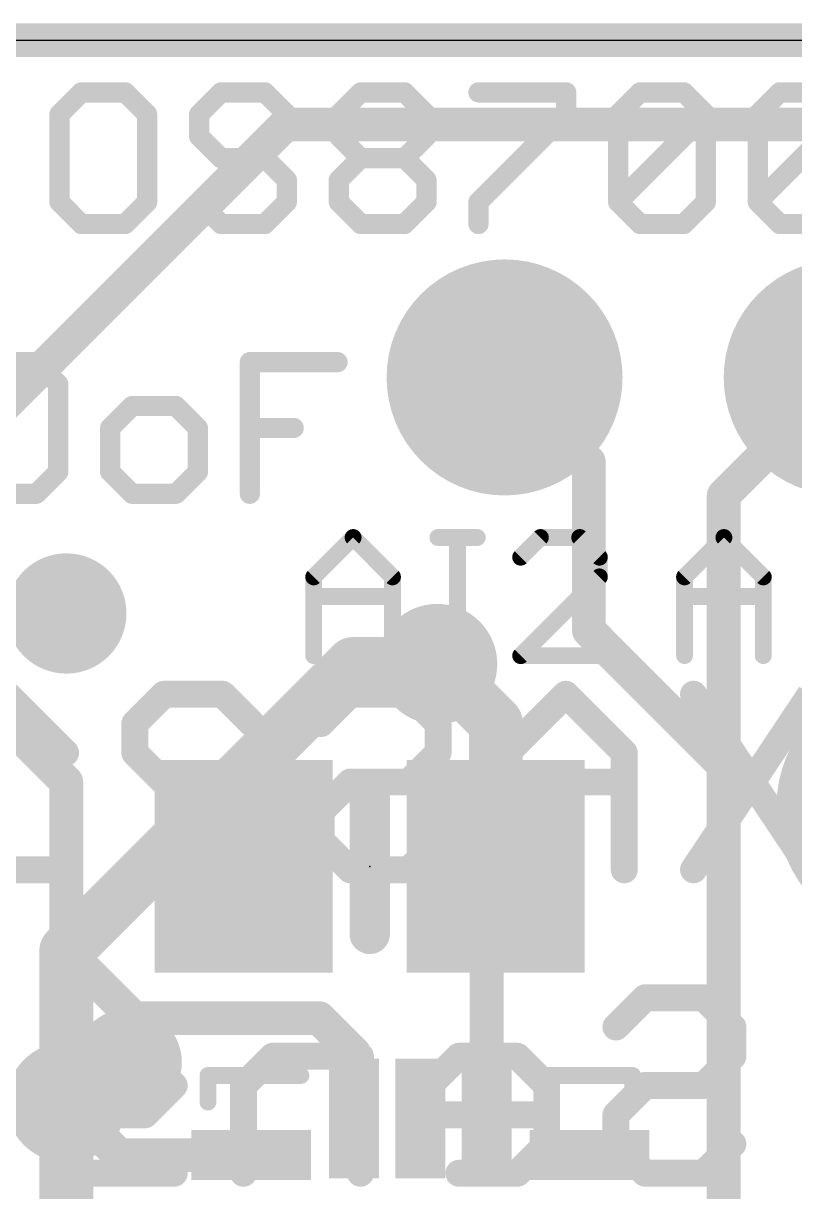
# Model space of a CAD drawing. Extents: x -0.1 to 28.1, y -0.1 to 20.4.
# Drawn here: x 6.53 to 12.35, y 11.65 to 20.45 of the extents above; entities that cross this region are included whole.
import ezdxf

# ---------------------------------------------------------------- set-up
doc = ezdxf.new("R2010")
doc.units = 0
for name, color, linetype in [('1', 12, 'CONTINUOUS'), ('16', 132, 'CONTINUOUS'), ('17', 110, 'CONTINUOUS'), ('18', 110, 'CONTINUOUS'), ('20', 53, 'CONTINUOUS'), ('21', 40, 'CONTINUOUS'), ('22', 6, 'CONTINUOUS'), ('23', 53, 'CONTINUOUS'), ('29', 253, 'CONTINUOUS')]:
    doc.layers.add(name, color=color, linetype=linetype)

# ---------------------------------------------------------------- blocks, each defined once
blk = doc.blocks.new('RECT')
blk.add_solid([(-0.5, -0.5), (0.5, -0.5), (-0.5, 0.5), (0.5, 0.5)])
blk = doc.blocks.new('ROUNDP')
at = {"const_width": 0.5}
blk.add_lwpolyline([(0, -0.25, 1), (0, 0.25, 1), (0, -0.25)], format="xyb", dxfattribs=at)
blk = doc.blocks.new('ROUNDV')
at = {"const_width": 0.5}
blk.add_lwpolyline([(0, -0.25, 1), (0, 0.25, 1), (0, -0.25)], format="xyb", dxfattribs=at)

msp = doc.modelspace()

# ---------------------------------------------------------------- linework, layer by layer
at = {"layer": '1'}
for points, const_width in [([(2.54, 20.32), (25.4, 20.32)], 0.254), ([(11.811, 16.891), (12.7, 17.78)], 0.254), ([(11.811, 11.176), (11.811, 16.891)], 0.254), ([(10.094, 15.179), (9.652, 15.621)], 0.4064), ([(6.858, 14.732), (6.223, 15.367)], 0.254), ([(10.094, 14.097), (10.094, 15.179)], 0.4064), ([(6.858, 13.462), (6.858, 14.732)], 0.254), ([(10.025, 12.197), (10.025, 14.097)], 0.254), ([(10.025, 14.097), (10.094, 14.097)], 0.254), ([(7.366, 12.954), (6.858, 13.462)], 0.254), ([(8.763, 12.954), (7.366, 12.954)], 0.254), ([(9.025, 12.692), (8.763, 12.954)], 0.254), ([(9.025, 12.197), (9.025, 12.692)], 0.254), ([(7.255, 11.922), (6.858, 12.319)], 0.254), ([(8.25, 11.922), (7.255, 11.922)], 0.254)]:
    msp.add_lwpolyline(points, dxfattribs=dict(at, const_width=const_width))
for points, const_width in [([(11.8745, 16.891, 1), (11.7475, 16.891)], 0.127), ([(11.7661, 16.9359, 1), (11.8559, 16.8461)], 0.127), ([(9.7238, 15.6928, 1), (9.5802, 15.5492)], 0.2032), ([(10.1956, 15.179, 1), (9.9924, 15.179)], 0.2032), ([(10.0222, 15.1072, 1), (10.1658, 15.2508)], 0.2032), ([(6.9215, 14.732, 1), (6.7945, 14.732)], 0.127), ([(6.8131, 14.6871, 1), (6.9029, 14.7769)], 0.127), ([(9.9924, 14.097, 1), (10.1956, 14.097)], 0.2032), ([(10.0885, 14.097, 1), (9.9615, 14.097)], 0.127), ([(10.025, 14.1605, 1), (10.025, 14.0335)], 0.127), ([(10.094, 14.0335, 1), (10.094, 14.1605)], 0.127), ([(6.9029, 13.5069, 1), (6.8131, 13.4171)], 0.127), ([(6.7945, 13.462, 1), (6.9215, 13.462)], 0.127), ([(7.366, 13.0175, 1), (7.366, 12.8905)], 0.127), ([(7.3211, 12.9091, 1), (7.4109, 12.9989)], 0.127), ([(8.8079, 12.9989, 1), (8.7181, 12.9091)], 0.127), ([(8.763, 12.8905, 1), (8.763, 13.0175)], 0.127), ([(9.0885, 12.692, 1), (8.9615, 12.692)], 0.127), ([(8.9801, 12.6471, 1), (9.0699, 12.7369)], 0.127), ([(6.9029, 12.3639, 1), (6.8131, 12.2741)], 0.127), ([(8.9615, 12.197, 1), (9.0885, 12.197)], 0.127), ([(9.9615, 12.197, 1), (10.0885, 12.197)], 0.127), ([(7.255, 11.9855, 1), (7.255, 11.8585)], 0.127), ([(7.2101, 11.8771, 1), (7.2999, 11.9669)], 0.127), ([(8.25, 11.8585, 1), (8.25, 11.9855)], 0.127)]:
    msp.add_lwpolyline(points, format="xyb", dxfattribs=dict(at, const_width=const_width))
at = {"layer": '16'}
for points, const_width in [([(2.54, 20.32), (25.4, 20.32)], 0.254), ([(8.509, 19.685), (3.302, 14.478)], 0.254), ([(8.509, 19.685), (19.05, 19.685)], 0.254), ([(10.795, 17.145), (10.16, 17.78)], 0.254), ([(10.795, 15.875), (10.795, 17.145)], 0.254), ([(11.811, 14.859), (10.795, 15.875)], 0.254), ([(9.017, 15.621), (6.858, 13.462)], 0.4064), ([(9.652, 15.621), (9.017, 15.621)], 0.4064), ([(11.811, 9.525), (11.811, 14.859)], 0.254), ([(6.858, 13.462), (6.858, 12.319)], 0.4064), ([(6.858, 11.049), (6.858, 12.319)], 0.4064), ([(6.858, 12.2186), (6.858, 12.319)], 0.254)]:
    msp.add_lwpolyline(points, dxfattribs=dict(at, const_width=const_width))
for points, const_width in [([(8.509, 19.7485, 1), (8.509, 19.6215)], 0.127), ([(8.5539, 19.6401, 1), (8.4641, 19.7299)], 0.127), ([(10.2049, 17.8249, 1), (10.1151, 17.7351)], 0.127), ([(10.8585, 17.145, 1), (10.7315, 17.145)], 0.127), ([(10.7501, 17.1001, 1), (10.8399, 17.1899)], 0.127), ([(10.8399, 15.9199, 1), (10.7501, 15.8301)], 0.127), ([(10.7315, 15.875, 1), (10.8585, 15.875)], 0.127), ([(9.017, 15.7226, 1), (9.017, 15.5194)], 0.2032), ([(9.0888, 15.5492, 1), (8.9452, 15.6928)], 0.2032), ([(9.652, 15.5194, 1), (9.652, 15.7226)], 0.2032), ([(11.8745, 14.859, 1), (11.7475, 14.859)], 0.127), ([(11.7661, 14.8141, 1), (11.8559, 14.9039)], 0.127), ([(6.9596, 13.462, 1), (6.7564, 13.462)], 0.2032), ([(6.7862, 13.5338, 1), (6.9298, 13.3902)], 0.2032), ([(6.9596, 12.319, 1), (6.7564, 12.319)], 0.2032), ([(6.7564, 12.319, 1), (6.9596, 12.319)], 0.2032), ([(6.9215, 12.319, 1), (6.7945, 12.319)], 0.127), ([(6.7945, 12.2186, 1), (6.9215, 12.2186)], 0.127)]:
    msp.add_lwpolyline(points, format="xyb", dxfattribs=dict(at, const_width=const_width))
at = {"layer": '20'}
msp.add_line((2.54, 20.32), (25.4, 20.32), dxfattribs=at)
at = {"layer": '21'}
for points, const_width in [([(6.9712, 19.9271), (6.806, 19.7619)], 0.1524), ([(7.3017, 19.9271), (6.9712, 19.9271)], 0.1524), ([(7.4669, 19.7619), (7.3017, 19.9271)], 0.1524), ([(8.0237, 19.9271), (7.8584, 19.7619)], 0.1524), ([(8.3542, 19.9271), (8.0237, 19.9271)], 0.1524), ([(8.5194, 19.7619), (8.3542, 19.9271)], 0.1524), ([(8.9109, 19.7619), (9.0761, 19.9271)], 0.1524), ([(9.0761, 19.9271), (9.4066, 19.9271)], 0.1524), ([(9.4066, 19.9271), (9.5719, 19.7619)], 0.1524), ([(9.9634, 19.9271), (10.6243, 19.9271)], 0.1524), ([(10.6243, 19.9271), (10.6243, 19.7619)], 0.1524), ([(11.0158, 19.7619), (11.1811, 19.9271)], 0.1524), ([(11.1811, 19.9271), (11.5115, 19.9271)], 0.1524), ([(11.5115, 19.9271), (11.6768, 19.7619)], 0.1524), ([(12.0683, 19.7619), (12.2335, 19.9271)], 0.1524), ([(12.2335, 19.9271), (12.564, 19.9271)], 0.1524), ([(6.806, 19.7619), (6.806, 19.1009)], 0.1524), ([(7.4669, 19.1009), (7.4669, 19.7619)], 0.1524), ([(7.8584, 19.7619), (7.8584, 19.5967)], 0.1524), ([(8.9109, 19.5967), (8.9109, 19.7619)], 0.1524), ([(9.5719, 19.7619), (9.5719, 19.5967)], 0.1524), ([(10.6243, 19.7619), (9.9634, 19.1009)], 0.1524), ([(11.0158, 19.1009), (11.0158, 19.7619)], 0.1524), ([(11.0158, 19.1009), (11.6768, 19.7619)], 0.1524), ([(11.6768, 19.7619), (11.6768, 19.1009)], 0.1524), ([(12.0683, 19.1009), (12.0683, 19.7619)], 0.1524), ([(12.0683, 19.1009), (12.7292, 19.7619)], 0.1524), ([(7.8584, 19.5967), (8.0237, 19.4314)], 0.1524), ([(9.0761, 19.4314), (8.9109, 19.5967)], 0.1524), ([(9.5719, 19.5967), (9.4066, 19.4314)], 0.1524), ([(8.0237, 19.4314), (8.3542, 19.4314)], 0.1524), ([(8.3542, 19.4314), (8.5194, 19.2662)], 0.1524), ([(8.9109, 19.2662), (9.0761, 19.4314)], 0.1524), ([(9.0761, 19.4314), (9.4066, 19.4314)], 0.1524), ([(9.4066, 19.4314), (9.5719, 19.2662)], 0.1524), ([(8.5194, 19.2662), (8.5194, 19.1009)], 0.1524), ([(8.9109, 19.1009), (8.9109, 19.2662)], 0.1524), ([(9.5719, 19.2662), (9.5719, 19.1009)], 0.1524), ([(6.806, 19.1009), (6.9712, 18.9357)], 0.1524), ([(7.3017, 18.9357), (7.4669, 19.1009)], 0.1524), ([(8.0237, 18.9357), (7.8584, 19.1009)], 0.1524), ([(8.5194, 19.1009), (8.3542, 18.9357)], 0.1524), ([(9.0761, 18.9357), (8.9109, 19.1009)], 0.1524), ([(9.5719, 19.1009), (9.4066, 18.9357)], 0.1524), ([(9.9634, 19.1009), (9.9634, 18.9357)], 0.1524), ([(11.1811, 18.9357), (11.0158, 19.1009)], 0.1524), ([(11.6768, 19.1009), (11.5115, 18.9357)], 0.1524), ([(12.2335, 18.9357), (12.0683, 19.1009)], 0.1524), ([(6.9712, 18.9357), (7.3017, 18.9357)], 0.1524), ([(8.3542, 18.9357), (8.0237, 18.9357)], 0.1524), ([(9.4066, 18.9357), (9.0761, 18.9357)], 0.1524), ([(11.5115, 18.9357), (11.1811, 18.9357)], 0.1524), ([(12.564, 18.9357), (12.2335, 18.9357)], 0.1524), ([(6.6315, 17.8951), (6.1357, 17.8951)], 0.1524), ([(6.7967, 17.7299), (6.6315, 17.8951)], 0.1524), ([(8.2407, 16.9037), (8.2407, 17.8951)], 0.1524), ([(8.2407, 17.8951), (8.9016, 17.8951)], 0.1524), ([(6.7967, 17.0689), (6.7967, 17.7299)], 0.1524), ([(7.3534, 17.5647), (7.1882, 17.3994)], 0.1524), ([(7.6839, 17.5647), (7.3534, 17.5647)], 0.1524), ([(7.8492, 17.3994), (7.6839, 17.5647)], 0.1524), ([(7.1882, 17.3994), (7.1882, 17.0689)], 0.1524), ([(7.8492, 17.0689), (7.8492, 17.3994)], 0.1524), ([(8.2407, 17.3994), (8.5711, 17.3994)], 0.1524), ([(6.6315, 16.9037), (6.7967, 17.0689)], 0.1524), ([(7.1882, 17.0689), (7.3534, 16.9037)], 0.1524), ([(7.6839, 16.9037), (7.8492, 17.0689)], 0.1524), ([(6.1357, 16.9037), (6.6315, 16.9037)], 0.1524), ([(7.3534, 16.9037), (7.6839, 16.9037)], 0.1524), ([(8.7221, 16.2777), (9.0187, 16.5743)], 0.127), ([(9.0187, 16.5743), (9.3153, 16.2777)], 0.127), ([(9.6577, 16.5743), (9.9542, 16.5743)], 0.127), ([(9.806, 15.6845), (9.806, 16.5743)], 0.127), ([(10.4296, 16.5743), (10.2813, 16.426)], 0.127), ([(10.7262, 16.5743), (10.4296, 16.5743)], 0.127), ([(10.8745, 16.426), (10.7262, 16.5743)], 0.127), ([(11.5161, 16.2777), (11.8127, 16.5743)], 0.127), ([(11.8127, 16.5743), (12.1093, 16.2777)], 0.127), ([(10.8745, 16.2777), (10.8745, 16.426)], 0.127), ([(8.7221, 15.6845), (8.7221, 16.2777)], 0.127), ([(9.3153, 16.2777), (9.3153, 15.6845)], 0.127), ([(10.2813, 15.6845), (10.8745, 16.2777)], 0.127), ([(11.5161, 15.6845), (11.5161, 16.2777)], 0.127), ([(12.1093, 16.2777), (12.1093, 15.6845)], 0.127), ([(8.7221, 16.1294), (9.3153, 16.1294)], 0.127), ([(11.5161, 16.1294), (12.1093, 16.1294)], 0.127), ([(9.6577, 15.6845), (9.9542, 15.6845)], 0.127), ([(10.8745, 15.6845), (10.2813, 15.6845)], 0.127), ([(9.144, 13.589), (9.144, 14.605)], 0.3048), ([(7.925, 12.322), (7.925, 12.522)], 0.127), ([(7.925, 12.522), (8.625, 12.522)], 0.127), ([(10.425, 12.522), (11.125, 12.522)], 0.127), ([(11.125, 12.522), (11.125, 12.322)], 0.127)]:
    msp.add_lwpolyline(points, dxfattribs=dict(at, const_width=const_width))
for points, const_width in [([(6.9712, 19.9652, 1), (6.9712, 19.889)], 0.0762), ([(6.9982, 19.9002, 1), (6.9443, 19.9541)], 0.0762), ([(7.3286, 19.9541, 1), (7.2748, 19.9002)], 0.0762), ([(7.3017, 19.889, 1), (7.3017, 19.9652)], 0.0762), ([(8.0237, 19.9652, 1), (8.0237, 19.889)], 0.0762), ([(8.0506, 19.9002, 1), (7.9967, 19.9541)], 0.0762), ([(8.3811, 19.9541, 1), (8.3272, 19.9002)], 0.0762), ([(8.3542, 19.889, 1), (8.3542, 19.9652)], 0.0762), ([(9.0761, 19.9652, 1), (9.0761, 19.889)], 0.0762), ([(9.1031, 19.9002, 1), (9.0492, 19.9541)], 0.0762), ([(9.4336, 19.9541, 1), (9.3797, 19.9002)], 0.0762), ([(9.4066, 19.889, 1), (9.4066, 19.9652)], 0.0762), ([(9.9634, 19.9652, 1), (9.9634, 19.889)], 0.0762), ([(10.6624, 19.9271, 1), (10.5862, 19.9271)], 0.0762), ([(10.6243, 19.889, 1), (10.6243, 19.9652)], 0.0762), ([(11.1811, 19.9652, 1), (11.1811, 19.889)], 0.0762), ([(11.208, 19.9002, 1), (11.1541, 19.9541)], 0.0762), ([(11.5385, 19.9541, 1), (11.4846, 19.9002)], 0.0762), ([(11.5115, 19.889, 1), (11.5115, 19.9652)], 0.0762), ([(12.2335, 19.9652, 1), (12.2335, 19.889)], 0.0762), ([(12.2605, 19.9002, 1), (12.2066, 19.9541)], 0.0762), ([(6.8441, 19.7619, 1), (6.7679, 19.7619)], 0.0762), ([(6.779, 19.7888, 1), (6.8329, 19.735)], 0.0762), ([(7.505, 19.7619, 1), (7.4288, 19.7619)], 0.0762), ([(7.44, 19.735, 1), (7.4939, 19.7888)], 0.0762), ([(7.8965, 19.7619, 1), (7.8203, 19.7619)], 0.0762), ([(7.8315, 19.7888, 1), (7.8854, 19.735)], 0.0762), ([(8.4925, 19.735, 1), (8.5463, 19.7888)], 0.0762), ([(8.949, 19.7619, 1), (8.8728, 19.7619)], 0.0762), ([(8.884, 19.7888, 1), (8.9378, 19.735)], 0.0762), ([(9.61, 19.7619, 1), (9.5338, 19.7619)], 0.0762), ([(9.5449, 19.735, 1), (9.5988, 19.7888)], 0.0762), ([(10.5862, 19.7619, 1), (10.6624, 19.7619)], 0.0762), ([(10.6513, 19.735, 1), (10.5974, 19.7888)], 0.0762), ([(11.0539, 19.7619, 1), (10.9777, 19.7619)], 0.0762), ([(10.9889, 19.7888, 1), (11.0428, 19.735)], 0.0762), ([(11.7149, 19.7619, 1), (11.6387, 19.7619)], 0.0762), ([(11.7037, 19.735, 1), (11.6498, 19.7888)], 0.0762), ([(11.6498, 19.735, 1), (11.7037, 19.7888)], 0.0762), ([(12.1064, 19.7619, 1), (12.0302, 19.7619)], 0.0762), ([(12.0413, 19.7888, 1), (12.0952, 19.735)], 0.0762), ([(7.8854, 19.6236, 1), (7.8315, 19.5697)], 0.0762), ([(7.8203, 19.5967, 1), (7.8965, 19.5967)], 0.0762), ([(8.9378, 19.6236, 1), (8.884, 19.5697)], 0.0762), ([(8.8728, 19.5967, 1), (8.949, 19.5967)], 0.0762), ([(9.5338, 19.5967, 1), (9.61, 19.5967)], 0.0762), ([(9.5988, 19.5697, 1), (9.5449, 19.6236)], 0.0762), ([(8.0237, 19.4695, 1), (8.0237, 19.3933)], 0.0762), ([(7.9967, 19.4045, 1), (8.0506, 19.4584)], 0.0762), ([(8.3811, 19.4584, 1), (8.3272, 19.4045)], 0.0762), ([(8.3542, 19.3933, 1), (8.3542, 19.4695)], 0.0762), ([(9.0761, 19.4695, 1), (9.0761, 19.3933)], 0.0762), ([(9.1031, 19.4045, 1), (9.0492, 19.4584)], 0.0762), ([(9.0492, 19.4045, 1), (9.1031, 19.4584)], 0.0762), ([(9.4336, 19.4584, 1), (9.3797, 19.4045)], 0.0762), ([(9.3797, 19.4584, 1), (9.4336, 19.4045)], 0.0762), ([(9.4066, 19.3933, 1), (9.4066, 19.4695)], 0.0762), ([(8.5575, 19.2662, 1), (8.4813, 19.2662)], 0.0762), ([(8.4925, 19.2392, 1), (8.5463, 19.2931)], 0.0762), ([(8.949, 19.2662, 1), (8.8728, 19.2662)], 0.0762), ([(8.884, 19.2931, 1), (8.9378, 19.2392)], 0.0762), ([(9.61, 19.2662, 1), (9.5338, 19.2662)], 0.0762), ([(9.5449, 19.2392, 1), (9.5988, 19.2931)], 0.0762), ([(6.8329, 19.1279, 1), (6.779, 19.074)], 0.0762), ([(6.7679, 19.1009, 1), (6.8441, 19.1009)], 0.0762), ([(7.4288, 19.1009, 1), (7.505, 19.1009)], 0.0762), ([(7.4939, 19.074, 1), (7.44, 19.1279)], 0.0762), ([(7.8854, 19.1279, 1), (7.8315, 19.074)], 0.0762), ([(8.4813, 19.1009, 1), (8.5575, 19.1009)], 0.0762), ([(8.5463, 19.074, 1), (8.4925, 19.1279)], 0.0762), ([(8.9378, 19.1279, 1), (8.884, 19.074)], 0.0762), ([(8.8728, 19.1009, 1), (8.949, 19.1009)], 0.0762), ([(9.5338, 19.1009, 1), (9.61, 19.1009)], 0.0762), ([(9.5988, 19.074, 1), (9.5449, 19.1279)], 0.0762), ([(9.9364, 19.1279, 1), (9.9903, 19.074)], 0.0762), ([(10.0015, 19.1009, 1), (9.9253, 19.1009)], 0.0762), ([(11.0428, 19.1279, 1), (10.9889, 19.074)], 0.0762), ([(10.9889, 19.1279, 1), (11.0428, 19.074)], 0.0762), ([(10.9777, 19.1009, 1), (11.0539, 19.1009)], 0.0762), ([(11.6387, 19.1009, 1), (11.7149, 19.1009)], 0.0762), ([(11.7037, 19.074, 1), (11.6498, 19.1279)], 0.0762), ([(12.0952, 19.1279, 1), (12.0413, 19.074)], 0.0762), ([(12.0413, 19.1279, 1), (12.0952, 19.074)], 0.0762), ([(12.0302, 19.1009, 1), (12.1064, 19.1009)], 0.0762), ([(6.9712, 18.9738, 1), (6.9712, 18.8976)], 0.0762), ([(7.3017, 18.8976, 1), (7.3017, 18.9738)], 0.0762), ([(8.0237, 18.9738, 1), (8.0237, 18.8976)], 0.0762), ([(8.3542, 18.8976, 1), (8.3542, 18.9738)], 0.0762), ([(9.0761, 18.9738, 1), (9.0761, 18.8976)], 0.0762), ([(9.4066, 18.8976, 1), (9.4066, 18.9738)], 0.0762), ([(11.1811, 18.9738, 1), (11.1811, 18.8976)], 0.0762), ([(11.5115, 18.8976, 1), (11.5115, 18.9738)], 0.0762), ([(12.2335, 18.9738, 1), (12.2335, 18.8976)], 0.0762), ([(6.9443, 18.9088, 1), (6.9982, 18.9626)], 0.0762), ([(7.2748, 18.9626, 1), (7.3286, 18.9088)], 0.0762), ([(7.9967, 18.9088, 1), (8.0506, 18.9626)], 0.0762), ([(8.3272, 18.9626, 1), (8.3811, 18.9088)], 0.0762), ([(9.0492, 18.9088, 1), (9.1031, 18.9626)], 0.0762), ([(9.3797, 18.9626, 1), (9.4336, 18.9088)], 0.0762), ([(9.9253, 18.9357, 1), (10.0015, 18.9357)], 0.0762), ([(11.1541, 18.9088, 1), (11.208, 18.9626)], 0.0762), ([(11.4846, 18.9626, 1), (11.5385, 18.9088)], 0.0762), ([(12.2066, 18.9088, 1), (12.2605, 18.9626)], 0.0762), ([(6.6584, 17.9221, 1), (6.6045, 17.8682)], 0.0762), ([(6.6315, 17.857, 1), (6.6315, 17.9332)], 0.0762), ([(8.2788, 17.8951, 1), (8.2026, 17.8951)], 0.0762), ([(8.2407, 17.9332, 1), (8.2407, 17.857)], 0.0762), ([(8.9016, 17.857, 1), (8.9016, 17.9332)], 0.0762), ([(6.8348, 17.7299, 1), (6.7586, 17.7299)], 0.0762), ([(6.7698, 17.703, 1), (6.8236, 17.7568)], 0.0762), ([(7.3534, 17.6028, 1), (7.3534, 17.5266)], 0.0762), ([(7.3804, 17.5377, 1), (7.3265, 17.5916)], 0.0762), ([(7.7109, 17.5916, 1), (7.657, 17.5377)], 0.0762), ([(7.6839, 17.5266, 1), (7.6839, 17.6028)], 0.0762), ([(7.2263, 17.3994, 1), (7.1501, 17.3994)], 0.0762), ([(7.1613, 17.4264, 1), (7.2151, 17.3725)], 0.0762), ([(7.8873, 17.3994, 1), (7.8111, 17.3994)], 0.0762), ([(7.8222, 17.3725, 1), (7.8761, 17.4264)], 0.0762), ([(8.2407, 17.4375, 1), (8.2407, 17.3613)], 0.0762), ([(8.5711, 17.3613, 1), (8.5711, 17.4375)], 0.0762), ([(6.7586, 17.0689, 1), (6.8348, 17.0689)], 0.0762), ([(6.8236, 17.042, 1), (6.7698, 17.0959)], 0.0762), ([(7.2151, 17.0959, 1), (7.1613, 17.042)], 0.0762), ([(7.1501, 17.0689, 1), (7.2263, 17.0689)], 0.0762), ([(7.8111, 17.0689, 1), (7.8873, 17.0689)], 0.0762), ([(7.8761, 17.042, 1), (7.8222, 17.0959)], 0.0762), ([(6.6045, 16.9306, 1), (6.6584, 16.8768)], 0.0762), ([(6.6315, 16.8656, 1), (6.6315, 16.9418)], 0.0762), ([(7.3534, 16.9418, 1), (7.3534, 16.8656)], 0.0762), ([(7.3265, 16.8768, 1), (7.3804, 16.9306)], 0.0762), ([(7.657, 16.9306, 1), (7.7109, 16.8768)], 0.0762), ([(7.6839, 16.8656, 1), (7.6839, 16.9418)], 0.0762), ([(8.2026, 16.9037, 1), (8.2788, 16.9037)], 0.0762), ([(9.0412, 16.5967, 1), (8.9963, 16.5518)], 0.0635), ([(9.0412, 16.5518, 1), (8.9963, 16.5967)], 0.0635), ([(9.6577, 16.606, 1), (9.6577, 16.5425)], 0.0635), ([(9.8377, 16.5743, 1), (9.7742, 16.5743)], 0.0635), ([(9.9542, 16.5425, 1), (9.9542, 16.606)], 0.0635), ([(10.4296, 16.606, 1), (10.4296, 16.5425)], 0.0635), ([(10.4521, 16.5518, 1), (10.4072, 16.5967)], 0.0635), ([(10.7487, 16.5967, 1), (10.7038, 16.5518)], 0.0635), ([(10.7262, 16.5425, 1), (10.7262, 16.606)], 0.0635), ([(11.8352, 16.5967, 1), (11.7903, 16.5518)], 0.0635), ([(11.8352, 16.5518, 1), (11.7903, 16.5967)], 0.0635), ([(10.2589, 16.4484, 1), (10.3038, 16.4035)], 0.0635), ([(10.9063, 16.426, 1), (10.8428, 16.426)], 0.0635), ([(10.8521, 16.4035, 1), (10.897, 16.4484)], 0.0635), ([(8.7539, 16.2777, 1), (8.6904, 16.2777)], 0.0635), ([(8.6997, 16.3001, 1), (8.7446, 16.2552)], 0.0635), ([(9.3471, 16.2777, 1), (9.2836, 16.2777)], 0.0635), ([(9.2929, 16.2552, 1), (9.3378, 16.3001)], 0.0635), ([(10.8428, 16.2777, 1), (10.9063, 16.2777)], 0.0635), ([(10.897, 16.2552, 1), (10.8521, 16.3001)], 0.0635), ([(11.5479, 16.2777, 1), (11.4844, 16.2777)], 0.0635), ([(11.4937, 16.3001, 1), (11.5386, 16.2552)], 0.0635), ([(12.1411, 16.2777, 1), (12.0776, 16.2777)], 0.0635), ([(12.0869, 16.2552, 1), (12.1318, 16.3001)], 0.0635), ([(8.7221, 16.1611, 1), (8.7221, 16.0976)], 0.0635), ([(9.3153, 16.0976, 1), (9.3153, 16.1611)], 0.0635), ([(11.5161, 16.1611, 1), (11.5161, 16.0976)], 0.0635), ([(12.1093, 16.0976, 1), (12.1093, 16.1611)], 0.0635), ([(8.6904, 15.6845, 1), (8.7539, 15.6845)], 0.0635), ([(9.2836, 15.6845, 1), (9.3471, 15.6845)], 0.0635), ([(9.6577, 15.7163, 1), (9.6577, 15.6527)], 0.0635), ([(9.7742, 15.6845, 1), (9.8377, 15.6845)], 0.0635), ([(9.9542, 15.6527, 1), (9.9542, 15.7163)], 0.0635), ([(10.2813, 15.7163, 1), (10.2813, 15.6527)], 0.0635), ([(10.2589, 15.707, 1), (10.3038, 15.662)], 0.0635), ([(10.8745, 15.6527, 1), (10.8745, 15.7163)], 0.0635), ([(11.4844, 15.6845, 1), (11.5479, 15.6845)], 0.0635), ([(12.0776, 15.6845, 1), (12.1411, 15.6845)], 0.0635), ([(9.2202, 14.605, 1), (9.0678, 14.605)], 0.1524), ([(9.0678, 13.589, 1), (9.2202, 13.589)], 0.1524), ([(7.325, 12.422, 1), (7.325, 12.822, 1), (7.325, 12.422)], 0.4064), ([(7.925, 12.5538, 1), (7.925, 12.4902)], 0.0635), ([(7.9568, 12.522, 1), (7.8933, 12.522)], 0.0635), ([(8.625, 12.4902, 1), (8.625, 12.5538)], 0.0635), ([(10.425, 12.5538, 1), (10.425, 12.4902)], 0.0635), ([(11.1568, 12.522, 1), (11.0932, 12.522)], 0.0635), ([(11.125, 12.4902, 1), (11.125, 12.5538)], 0.0635), ([(7.8933, 12.322, 1), (7.9568, 12.322)], 0.0635), ([(11.0932, 12.322, 1), (11.1568, 12.322)], 0.0635)]:
    msp.add_lwpolyline(points, format="xyb", dxfattribs=dict(at, const_width=const_width))
at = {"layer": '22', "const_width": 0.2032}
for points in [[(6.852, 14.9529), (6.4114, 15.3935)], [(7.374, 15.1732), (7.5943, 15.3935)], [(7.5943, 15.3935), (8.035, 15.3935)], [(8.035, 15.3935), (8.2553, 15.1732)], [(8.7773, 15.1732), (8.9976, 15.3935)], [(8.9976, 15.3935), (9.4383, 15.3935)], [(9.4383, 15.3935), (9.6586, 15.1732)], [(10.6212, 15.3935), (10.1806, 14.9529)], [(11.0619, 14.9529), (10.6212, 15.3935)], [(12.4651, 15.3935), (11.5838, 14.0716)], [(11.5838, 15.3935), (12.4651, 14.0716)], [(7.374, 14.9529), (7.374, 15.1732)], [(9.6586, 15.1732), (9.6586, 14.9529)], [(8.2553, 14.0716), (7.374, 14.9529)], [(9.6586, 14.9529), (9.4383, 14.7326)], [(10.1806, 14.9529), (10.1806, 14.0716)], [(11.0619, 14.0716), (11.0619, 14.9529)], [(8.9976, 14.7326), (8.7773, 14.5122)], [(9.4383, 14.7326), (8.9976, 14.7326)], [(11.0619, 14.7326), (10.1806, 14.7326)], [(8.7773, 14.5122), (8.7773, 14.2919)], [(8.7773, 14.2919), (8.9976, 14.0716)], [(9.4383, 14.0716), (9.6586, 14.2919)], [(6.852, 14.0716), (5.9707, 14.0716)], [(7.374, 14.0716), (8.2553, 14.0716)], [(8.9976, 14.0716), (9.4383, 14.0716)], [(10.9991, 12.8872), (11.2195, 13.1075)], [(11.2195, 13.1075), (11.6601, 13.1075)], [(11.6601, 13.1075), (11.8804, 12.8872)], [(11.8804, 12.8872), (11.8804, 12.6669)], [(7.4503, 12.6669), (6.7893, 12.6669)], [(7.6706, 12.4466), (7.4503, 12.6669)], [(8.4129, 12.6669), (8.1926, 12.4466)], [(9.0739, 12.6669), (8.4129, 12.6669)], [(9.0739, 11.7856), (9.0739, 12.6669)], [(9.8162, 12.6669), (9.5959, 12.4466)], [(10.2568, 12.6669), (9.8162, 12.6669)], [(10.4772, 12.4466), (10.2568, 12.6669)], [(11.8804, 12.6669), (11.6601, 12.4466)], [(7.4503, 12.2262), (7.6706, 12.4466)], [(8.1926, 12.4466), (8.1926, 11.7856)], [(9.5959, 12.4466), (9.5959, 12.2262)], [(10.4772, 12.0059), (10.4772, 12.4466)], [(11.2195, 12.4466), (10.9991, 12.2262)], [(11.6601, 12.4466), (11.2195, 12.4466)], [(6.7893, 12.0059), (7.0096, 12.2262)], [(7.0096, 12.2262), (7.4503, 12.2262)], [(9.5959, 12.2262), (10.4772, 12.2262)], [(10.9991, 12.2262), (10.9991, 12.0059)], [(7.0096, 11.7856), (6.7893, 12.0059)], [(10.2568, 11.7856), (10.4772, 12.0059)], [(10.9991, 12.0059), (11.2195, 11.7856)], [(11.6601, 11.7856), (11.8804, 12.0059)], [(7.6706, 11.7856), (7.0096, 11.7856)], [(9.8162, 11.7856), (10.2568, 11.7856)], [(11.2195, 11.7856), (11.6601, 11.7856)]]:
    msp.add_lwpolyline(points, dxfattribs=at)
at = {"layer": '22', "const_width": 0.1016}
for points in [[(7.5943, 15.4443, 1), (7.5943, 15.3427)], [(7.6303, 15.3576, 1), (7.5584, 15.4294)], [(8.0709, 15.4294, 1), (7.9991, 15.3576)], [(8.035, 15.3427, 1), (8.035, 15.4443)], [(8.9976, 15.4443, 1), (8.9976, 15.3427)], [(9.0335, 15.3576, 1), (8.9617, 15.4294)], [(9.4742, 15.4294, 1), (9.4023, 15.3576)], [(9.4383, 15.3427, 1), (9.4383, 15.4443)], [(10.6571, 15.4294, 1), (10.5853, 15.3576)], [(10.6571, 15.3576, 1), (10.5853, 15.4294)], [(11.6261, 15.4217, 1), (11.5416, 15.3653)], [(7.4248, 15.1732, 1), (7.3232, 15.1732)], [(7.3381, 15.2091, 1), (7.4099, 15.1373)], [(8.2194, 15.1373, 1), (8.2912, 15.2091)], [(8.7414, 15.2091, 1), (8.8132, 15.1373)], [(9.7094, 15.1732, 1), (9.6078, 15.1732)], [(9.6227, 15.1373, 1), (9.6945, 15.2091)], [(7.4099, 14.9888, 1), (7.3381, 14.917)], [(9.6945, 14.917, 1), (9.6227, 14.9888)], [(10.2314, 14.9529, 1), (10.1298, 14.9529)], [(11.1127, 14.9529, 1), (11.0111, 14.9529)], [(6.8161, 14.917, 1), (6.8879, 14.9888)], [(7.3232, 14.9529, 1), (7.4248, 14.9529)], [(9.6078, 14.9529, 1), (9.7094, 14.9529)], [(10.1446, 14.9888, 1), (10.2165, 14.917)], [(11.0259, 14.917, 1), (11.0978, 14.9888)], [(8.9976, 14.7834, 1), (8.9976, 14.6818)], [(9.0335, 14.6966, 1), (8.9617, 14.7685)], [(9.4023, 14.7685, 1), (9.4742, 14.6966)], [(9.4383, 14.6818, 1), (9.4383, 14.7834)], [(10.1806, 14.7834, 1), (10.1806, 14.6818)], [(11.0619, 14.6818, 1), (11.0619, 14.7834)], [(8.8281, 14.5122, 1), (8.7265, 14.5122)], [(8.7414, 14.5482, 1), (8.8132, 14.4763)], [(8.8132, 14.3278, 1), (8.7414, 14.256)], [(9.6945, 14.256, 1), (9.6227, 14.3278)], [(8.7265, 14.2919, 1), (8.8281, 14.2919)], [(6.852, 14.0208, 1), (6.852, 14.1224)], [(7.374, 14.1224, 1), (7.374, 14.0208)], [(8.2553, 14.0208, 1), (8.2553, 14.1224)], [(8.9976, 14.1224, 1), (8.9976, 14.0208)], [(9.4383, 14.0208, 1), (9.4383, 14.1224)], [(8.2194, 14.0357, 1), (8.2912, 14.1075)], [(8.9617, 14.0357, 1), (9.0335, 14.1075)], [(9.4023, 14.1075, 1), (9.4742, 14.0357)], [(10.1298, 14.0716, 1), (10.2314, 14.0716)], [(11.0111, 14.0716, 1), (11.1127, 14.0716)], [(11.5416, 14.0998, 1), (11.6261, 14.0434)], [(11.2195, 13.1583, 1), (11.2195, 13.0567)], [(11.2554, 13.0716, 1), (11.1835, 13.1434)], [(11.696, 13.1434, 1), (11.6242, 13.0716)], [(11.6601, 13.0567, 1), (11.6601, 13.1583)], [(10.9632, 12.9231, 1), (11.0351, 12.8513)], [(11.9312, 12.8872, 1), (11.8296, 12.8872)], [(11.8445, 12.8513, 1), (11.9164, 12.9231)], [(6.7893, 12.7177, 1), (6.7893, 12.6161)], [(7.4862, 12.7028, 1), (7.4144, 12.631)], [(7.4503, 12.6161, 1), (7.4503, 12.7177)], [(8.4129, 12.7177, 1), (8.4129, 12.6161)], [(8.4488, 12.631, 1), (8.377, 12.7028)], [(9.1247, 12.6669, 1), (9.0231, 12.6669)], [(9.0739, 12.6161, 1), (9.0739, 12.7177)], [(9.8162, 12.7177, 1), (9.8162, 12.6161)], [(9.8521, 12.631, 1), (9.7803, 12.7028)], [(10.2928, 12.7028, 1), (10.2209, 12.631)], [(10.2568, 12.6161, 1), (10.2568, 12.7177)], [(11.9164, 12.631, 1), (11.8445, 12.7028)], [(11.8296, 12.6669, 1), (11.9312, 12.6669)], [(7.7065, 12.4106, 1), (7.6347, 12.4825)], [(7.6347, 12.4106, 1), (7.7065, 12.4825)], [(8.2434, 12.4466, 1), (8.1418, 12.4466)], [(8.1567, 12.4825, 1), (8.2285, 12.4106)], [(9.5599, 12.4825, 1), (9.6318, 12.4106)], [(9.6467, 12.4466, 1), (9.5451, 12.4466)], [(10.528, 12.4466, 1), (10.4264, 12.4466)], [(10.4412, 12.4106, 1), (10.5131, 12.4825)], [(11.2195, 12.4974, 1), (11.2195, 12.3958)], [(11.2554, 12.4106, 1), (11.1835, 12.4825)], [(11.6242, 12.4825, 1), (11.696, 12.4106)], [(11.6601, 12.3958, 1), (11.6601, 12.4974)], [(7.0096, 12.277, 1), (7.0096, 12.1754)], [(7.0456, 12.1903, 1), (6.9737, 12.2622)], [(7.4503, 12.1754, 1), (7.4503, 12.277)], [(9.5959, 12.277, 1), (9.5959, 12.1754)], [(10.4772, 12.1754, 1), (10.4772, 12.277)], [(11.0499, 12.2262, 1), (10.9483, 12.2262)], [(7.4144, 12.2622, 1), (7.4862, 12.1903)], [(9.5451, 12.2262, 1), (9.6467, 12.2262)], [(10.9632, 12.2622, 1), (11.0351, 12.1903)], [(6.8252, 12.0418, 1), (6.7534, 11.97)], [(6.7534, 12.0418, 1), (6.8252, 11.97)], [(10.4264, 12.0059, 1), (10.528, 12.0059)], [(10.5131, 11.97, 1), (10.4412, 12.0418)], [(11.0351, 12.0418, 1), (10.9632, 11.97)], [(10.9483, 12.0059, 1), (11.0499, 12.0059)], [(11.9164, 11.97, 1), (11.8445, 12.0418)], [(7.0096, 11.8364, 1), (7.0096, 11.7348)], [(7.6706, 11.7348, 1), (7.6706, 11.8364)], [(9.8162, 11.8364, 1), (9.8162, 11.7348)], [(10.2568, 11.7348, 1), (10.2568, 11.8364)], [(11.2195, 11.8364, 1), (11.2195, 11.7348)], [(11.6601, 11.7348, 1), (11.6601, 11.8364)], [(6.9737, 11.7497, 1), (7.0456, 11.8215)], [(8.1418, 11.7856, 1), (8.2434, 11.7856)], [(9.0231, 11.7856, 1), (9.1247, 11.7856)], [(10.2209, 11.8215, 1), (10.2928, 11.7497)], [(11.1835, 11.7497, 1), (11.2554, 11.8215)], [(11.6242, 11.8215, 1), (11.696, 11.7497)]]:
    msp.add_lwpolyline(points, format="xyb", dxfattribs=at)
at = {"layer": '23'}
msp.add_point((9.144, 14.097), dxfattribs=at)
at = {"layer": '29'}
for points, const_width in [([(13.208, 15.2915, 0.4142), (12.458, 14.5415)], 0.5), ([(12.458, 14.5415, 0.4142), (13.208, 13.7915)], 0.5), ([(12.583, 14.5415, 1), (12.333, 14.5415)], 0.25), ([(12.333, 14.5415, 1), (12.583, 14.5415)], 0.25)]:
    msp.add_lwpolyline(points, format="xyb", dxfattribs=dict(at, const_width=const_width))

# ---------------------------------------------------------------- block references
at = {"layer": '1'}
for p, xscale, yscale, rotation in [((8.194, 14.097), 1.24, 1.5, 180), ((10.094, 14.097), 1.24, 1.5, 180), ((9.025, 12.197), 0.8, 0.275, 270), ((9.525, 12.197), 0.8, 0.275, 270), ((10.025, 12.197), 0.8, 0.275, 270), ((10.8, 11.922), 0.8, 0.275, 180)]:
    msp.add_blockref('RECT', p, dxfattribs=dict(at, xscale=xscale, yscale=yscale, rotation=rotation))
at = {"layer": '1', "xscale": 0.8, "yscale": 0.275}
msp.add_blockref('RECT', (8.25, 11.922), dxfattribs=at)
at = {"layer": '17', "xscale": 1.6764, "yscale": 1.6764, "rotation": 270}
for p in [(10.16, 17.78), (10.16, 17.78), (12.7, 17.78), (12.7, 17.78)]:
    msp.add_blockref('ROUNDP', p, dxfattribs=at)
at = {"layer": '18', "xscale": 0.9064, "yscale": 0.9064}
for p in [(6.858, 16.002), (6.858, 16.002), (9.652, 15.621), (9.652, 15.621), (6.858, 12.319), (6.858, 12.319)]:
    msp.add_blockref('ROUNDV', p, dxfattribs=at)
at = {"layer": '29'}
for name, p, xscale, yscale, rotation in [('ROUNDP', (10.16, 17.78), 1.778, 1.778, 270), ('ROUNDP', (12.7, 17.78), 1.778, 1.778, 270), ('RECT', (8.194, 14.097), 1.3416, 1.6016, 180), ('RECT', (10.094, 14.097), 1.3416, 1.6016, 180), ('RECT', (9.025, 12.197), 0.9016, 0.3766, 270), ('RECT', (9.525, 12.197), 0.9016, 0.3766, 270), ('RECT', (10.025, 12.197), 0.9016, 0.3766, 270), ('RECT', (10.8, 11.922), 0.9016, 0.3766, 180)]:
    msp.add_blockref(name, p, dxfattribs=dict(at, xscale=xscale, yscale=yscale, rotation=rotation))
at = {"layer": '29', "xscale": 0.9016, "yscale": 0.3766}
msp.add_blockref('RECT', (8.25, 11.922), dxfattribs=at)

doc.saveas('drawing.dxf')
